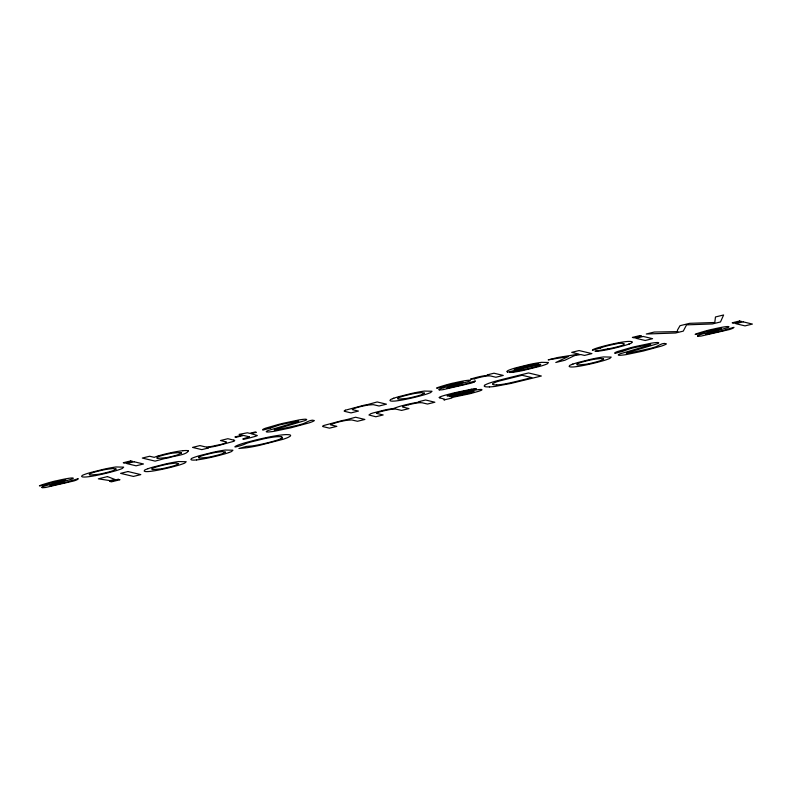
<?xml version="1.0" encoding="UTF-8"?>
<svg xmlns="http://www.w3.org/2000/svg" width="792" height="792" viewBox="0 0 792 792"><rect width="100%" height="100%" fill="white"/><g stroke="black" fill="none" stroke-linecap="round" stroke-linejoin="round"><path stroke-width="1.19" d="M462.825 382.14L462.429 382.348A7.158 0.673 -12.8 0 1 459.984 383.15L459.875 383.189A30.047 2.831 -12.8 0 1 458.984 383.437L443.688 387.714M376.645 413.077L376.784 413.375A41.55 3.911 -12.8 0 0 377.329 413.553L383.17 414.949L375.824 416.76L368.923 414.998L370.587 413.81A11.326 1.069 -12.8 0 1 373.161 412.949L383.843 410.226A15.058 1.416 -12.8 0 1 387.704 409.424L394.871 408.246M282.041 438.065L281.101 438.639M600.554 347.975L592.396 350.312L593.02 349.618A15.899 1.495 -12.8 0 1 599.277 347.332L605.128 345.748A27.185 2.554 -12.8 0 1 607.553 345.154A22.433 2.109 -12.8 0 1 617.829 342.887A17.107 1.614 -12.8 0 1 625.729 341.639L626.63 341.55M474.151 382.011L475.388 380.942L467.211 383.328A9.256 0.871 -12.8 0 1 466.379 383.675A9.049 0.851 -12.8 0 1 464.518 384.308L448.163 388.021A5.92 0.554 -12.8 0 1 447.44 388.07A6.118 0.574 -12.8 0 1 446.896 388.001L468.686 381.427A10.543 0.99 -12.8 0 0 469.735 380.982L469.963 380.853A11.355 1.069 -12.8 0 0 470.339 380.388L469.715 380.229A11.642 1.099 -12.8 0 0 467.627 380.338A12.632 1.188 -12.8 0 0 463.112 381.021L459.469 381.744A23.8 2.237 -12.8 0 0 457.954 382.061A22.265 2.099 -12.8 0 0 453.905 382.982C451.292 383.12 423.324 391.545 444.144 386.615A8.108 0.762 -12.8 0 1 445.629 385.853A7.593 0.713 -12.8 0 1 447.005 385.407L462.865 382.031M65.419 480.061L65.489 480.021A7.158 0.673 -12.8 0 1 62.895 480.892M345.352 410.216L363.855 405.276A15.335 1.445 -12.8 0 1 367.617 404.563L377.17 401.96L386.447 404.177L379.061 405.999L373.25 404.663L368.151 405.049A12.642 1.188 -12.8 0 0 360.538 406.623A14.701 1.386 -12.8 0 0 359.004 406.989L353.123 408.712L352.311 409.573A38.976 3.663 -12.8 0 0 352.787 409.731L358.43 411.078L351.044 412.899L344.857 411.404A47.886 4.505 -12.8 0 1 344.282 411.177L344.263 411.147A11.227 1.059 -12.8 0 1 344.213 411.028A15.147 1.426 -12.8 0 1 345.312 410.226M233.521 441.392L217.196 445.866A15.761 1.485 -12.8 0 1 212.345 446.846L207.059 447.678L208.425 448.005L201.811 449.628L192.535 447.411L199.921 445.589L204.89 446.777A47.114 4.435 -12.8 0 0 205.356 446.876L207.692 446.935A10.157 0.96 -12.8 0 0 213.028 446.134C216.859 444.946 224.68 444.49 226.463 442.005A72.805 6.851 -12.8 0 0 226.156 441.906L220.473 440.53L227.858 438.709L233.848 440.154M629.729 343.797L628.61 344.213M392.575 398.673L393.753 398.237M571.755 364.528L572.933 364.092M472.765 392.169L472.547 392.248A6.92 0.653 -12.8 0 1 471.478 392.604L452.46 396.673A8.781 0.822 -12.8 0 1 452.044 396.713L449.123 396.455L452.232 395.792M147.946 468.706L146.758 469.141A19.364 1.822 -12.8 0 0 144.629 470.092C142.372 472.24 148.589 471.547 149.866 471.428A19.048 1.792 -12.8 0 0 158.133 470.131A22.661 2.128 -12.8 0 0 169.181 467.726A27.74 2.614 -12.8 0 0 172.112 466.993L177.853 465.439A19.097 1.802 -12.8 0 0 182.269 464.043L183.437 463.607A18.295 1.723 -12.8 0 0 184.843 463.013L186.229 461.706L178.576 461.548A17.949 1.693 -12.8 0 0 174.933 462.102A20.503 1.93 -12.8 0 0 166.053 463.855L153.202 467.062A19.414 1.832 -12.8 0 0 147.946 468.706M228.997 452.539L230.175 452.103A18.295 1.723 -12.8 0 0 231.581 451.509L232.967 450.202L225.314 450.044A17.949 1.693 -12.8 0 0 221.661 450.599A20.503 1.93 -12.8 0 0 212.791 452.351L199.93 455.558A19.414 1.832 -12.8 0 0 194.674 457.202L193.495 457.637A19.364 1.822 -12.8 0 0 191.367 458.588C189.021 460.726 195.376 460.053 196.594 459.924M537.629 366.181L538.788 365.765A12.811 1.208 -12.8 0 0 539.708 365.379L540.728 364.33L507.632 372.131M624.353 345.569L618.76 347.094A26.562 2.505 -12.8 0 1 615.711 347.846L611.424 348.846A17.879 1.683 -12.8 0 1 598.554 351.103L595.049 351.282L606.306 349.153A9.544 0.901 -12.8 0 0 607.553 348.955M62.924 480.892L62.786 480.932A30.047 2.831 -12.8 0 1 61.895 481.18L46.599 485.456A11.84 1.119 -12.8 0 0 42.521 486.862M399.019 396.594L411.87 393.386A20.503 1.93 -12.8 0 1 420.75 391.634A17.949 1.693 -12.8 0 1 424.393 391.08L432.046 391.238L430.66 392.545A18.295 1.723 -12.8 0 1 429.254 393.139L428.076 393.575A19.097 1.802 -12.8 0 1 423.671 394.97L417.919 396.525A27.74 2.614 -12.8 0 1 414.998 397.257A22.661 2.128 -12.8 0 1 403.94 399.673A19.048 1.792 -12.8 0 1 395.653 400.97C394.436 401.089 388.1 401.762 390.446 399.623A19.364 1.822 -12.8 0 1 398.901 396.634M578.19 362.449L591.05 359.241A20.503 1.93 -12.8 0 1 599.93 357.489A17.949 1.693 -12.8 0 1 603.573 356.935L611.226 357.093L609.84 358.4A18.295 1.723 -12.8 0 1 608.434 358.994L607.256 359.429A19.097 1.802 -12.8 0 1 602.851 360.825L597.099 362.38A27.74 2.614 -12.8 0 1 594.178 363.112A22.661 2.128 -12.8 0 1 583.12 365.528A19.048 1.792 -12.8 0 1 574.834 366.825C573.616 366.934 567.28 367.617 569.626 365.478A19.364 1.822 -12.8 0 1 578.081 362.488M476.2 388.832L464.845 391.109A6.752 0.634 -12.8 0 0 463.765 391.298L457.321 392.723A27.829 2.623 -12.8 0 0 455.37 393.198L447.094 395.891L458.33 393.812A151.906 14.296 -12.8 0 0 461.607 393.05L464.666 392.337A40.055 3.772 -12.8 0 1 468.409 391.486A18.939 1.782 -12.8 0 1 474.24 390.298A12.83 1.208 -12.8 0 1 479.19 389.555M243.292 438.748L249.421 436.877M243.045 438.798L243.114 439.451A28.67 2.693 -12.8 0 0 249.817 437.877L254.796 436.511A7.663 0.723 -12.8 0 0 257.192 435.61A5.455 0.515 -12.8 0 0 257.291 435.491L250.915 433.63L256.331 432.303L255.103 432.006L249.688 433.343L247.391 432.788L239.105 434.372L242.342 435.145L234.917 436.976L236.145 437.273L243.57 435.442L248.995 436.738A33.076 3.109 -12.8 0 1 249.421 436.877M452.955 395.634L458.806 394.307A114.147 10.742 -12.8 0 0 461.776 393.624A47.302 4.455 -12.8 0 1 466.617 392.525L467.983 392.228A6.881 0.643 -12.8 0 1 472.903 392.149M452.024 397.445L468.874 393.951A28.591 2.693 -12.8 0 0 471.151 393.386L478.398 391.367A12.019 1.129 -12.8 0 0 479.704 390.921L480.724 390.535A11.731 1.109 -12.8 0 0 481.962 389.773L481.882 389.605A12.979 1.218 -12.8 0 0 479.239 389.545M471.359 389.248L454.38 392.812A41.095 3.871 -12.8 0 0 449.836 393.951L444.896 395.277A18.186 1.713 -12.8 0 0 442.768 395.921L441.431 396.356A8.633 0.812 -12.8 0 0 440.471 396.713A12.444 1.168 -12.8 0 0 439.303 397.525M182.734 450.717L183.586 450.648M474.606 378.833L470.606 379.101A15.513 1.455 -12.8 0 1 477.655 377.111A8.752 0.822 -12.8 0 1 482.744 376.022L488.743 375.18L487.337 374.844L493.98 373.21L503.267 375.428L495.881 377.249L491.02 376.081A30.423 2.861 -12.8 0 0 487.991 375.933A7.999 0.752 -12.8 0 0 479.655 377.398A11.167 1.049 -12.8 0 0 474.646 378.823M677.744 331.61L654.291 332.036L646.282 334.006L675.596 333.006L683.268 331.125L686.565 324.859L712.354 323.958L720.482 321.958L723.631 314.968L715.463 316.978L714.79 322.493L689.614 323.334L680.011 325.7L677.883 329.373A170.409 16.038 -12.8 0 0 677.685 331.62M65.776 479.774L49.916 483.15A7.593 0.713 -12.8 0 0 48.55 483.595A8.108 0.762 -12.8 0 0 47.065 484.358C26.255 489.288 54.163 480.863 56.816 480.724A22.265 2.099 -12.8 0 1 60.865 479.803A23.8 2.237 -12.8 0 1 62.37 479.487L66.023 478.764A12.632 1.188 -12.8 0 1 70.537 478.081A11.642 1.099 -12.8 0 1 72.626 477.972L73.25 478.13A11.355 1.069 -12.8 0 1 72.874 478.596L72.636 478.724A10.543 0.99 -12.8 0 1 71.597 479.17L49.807 485.743A6.118 0.574 -12.8 0 0 50.342 485.813A5.92 0.554 -12.8 0 0 51.074 485.763L67.419 482.051A9.049 0.851 -12.8 0 0 69.29 481.417A9.256 0.871 -12.8 0 0 70.112 481.071L78.289 478.695L77.062 479.754A14.543 1.366 -12.8 0 1 74.844 480.625A13.484 1.267 -12.8 0 1 73.834 480.952L45.778 487.436A13.236 1.247 -12.8 0 1 42.105 487.625M439.867 397.851L444.728 399.257A17.335 1.633 -12.8 0 1 443.965 399.98L451.688 398.079A16.681 1.574 -12.8 0 0 451.975 397.455M507.553 372.111L506.751 371.537L507.801 370.656A19.077 1.792 -12.8 0 1 509.523 369.894L511.286 369.25A18.562 1.742 -12.8 0 1 515.74 367.864L530.036 364.35A19.008 1.792 -12.8 0 1 535.837 363.221L538.52 362.776A19.493 1.832 -12.8 0 1 541.708 362.33L548.43 362.488L547.49 363.696A18.968 1.782 -12.8 0 1 545.737 364.468A19.345 1.822 -12.8 0 1 544.569 364.894A18.78 1.772 -12.8 0 1 540.936 366.062L523.086 370.498A17.681 1.663 -12.8 0 1 518.562 371.379A18.315 1.723 -12.8 0 1 512.444 372.29L509.672 372.497L521.482 370.072A10.484 0.99 -12.8 0 0 523.522 369.725A12.573 1.188 -12.8 0 0 531.779 367.864L533.056 367.547A12.375 1.168 -12.8 0 0 537.639 366.181M493.079 384.615L492.565 383.655L496.238 381.982A13.791 1.297 -12.8 0 1 499.405 380.982L522.077 375.269L531.868 377.616L519.027 380.774A50.322 4.732 -12.8 0 1 514.265 381.922L509.454 383.011A14.365 1.356 -12.8 0 1 503.356 384.199A21.146 1.99 -12.8 0 1 496.871 384.872M188.446 450.757C186.615 455.182 173.755 455.776 168.696 457.796A13.306 1.247 -12.8 0 1 164.498 458.598L155.123 461.122L142.312 458.053L149.648 456.251L154.252 457.35A15.553 1.465 -12.8 0 1 158.341 455.895M631.858 341.679L632.382 342.293L631.076 343.223A18.226 1.713 -12.8 0 1 624.442 345.54M721.433 328.343L705.583 331.719A7.593 0.713 -12.8 0 0 704.217 332.165M234.62 440.52L234.59 440.471A45.55 4.287 -12.8 0 0 233.818 440.154M439.243 397.534L439.322 397.633A47.411 4.465 -12.8 0 0 439.877 397.851M228.997 452.539A19.097 1.802 -12.8 0 1 224.591 453.935L218.84 455.489A27.74 2.614 -12.8 0 1 215.919 456.222A22.661 2.128 -12.8 0 1 204.861 458.637A19.048 1.792 -12.8 0 1 196.574 459.934M267.973 442.708A23.037 2.168 -12.8 0 1 265.647 443.272L262.449 444.005A17.117 1.614 -12.8 0 1 255.143 445.46A16.493 1.554 -12.8 0 1 251.955 445.965L246.431 446.421L238.907 448.49L246.639 447.747A23.77 2.237 -12.8 0 0 250.153 447.193A24.126 2.267 -12.8 0 0 259.142 445.45L283.061 439.283A24.473 2.307 -12.8 0 0 288.189 437.372L289.892 436.422A43.273 4.069 -12.8 0 0 289.832 434.877A49.421 4.653 -12.8 0 0 289.09 434.709L286.417 434.59A31.71 2.98 -12.8 0 0 281.269 435.006A25.839 2.435 -12.8 0 0 270.092 436.828A31.997 3.01 -12.8 0 0 253.618 440.52L245.777 442.589A23.235 2.188 -12.8 0 0 236.125 445.945C230.769 448.717 243.817 445.025 246.163 443.441A13.563 1.277 -12.8 0 1 246.956 443.164A14.899 1.406 -12.8 0 1 250.975 441.946L263.637 438.857A17.652 1.663 -12.8 0 1 268.637 437.867A18.77 1.762 -12.8 0 1 277.071 436.709A37.858 3.564 -12.8 0 1 281.427 436.828M267.983 442.708A20.75 1.95 -12.8 0 0 276.923 440.213A16.711 1.574 -12.8 0 0 281.101 438.639M281.299 436.867A39.293 3.693 -12.8 0 1 282.18 438.035M408.563 404.752A11.425 1.079 -12.8 0 1 414.681 403.415A10.286 0.97 -12.8 0 1 419.948 402.702L421.997 402.762A52.183 4.91 -12.8 0 1 422.661 402.89L427.482 404.039L434.867 402.227L425.581 400L418.978 401.633L420.285 401.94A16.474 1.554 -12.8 0 0 413.721 403.019A16.345 1.534 -12.8 0 0 406.108 404.702A22.384 2.109 -12.8 0 0 404.375 405.128L400.802 406.068A11.682 1.099 -12.8 0 0 394.812 408.266M408.563 404.752A13.018 1.228 -12.8 0 0 407.583 404.999L404.534 405.841A5.692 0.535 -12.8 0 0 403.178 406.336L402.514 406.969L408.979 408.593L401.593 410.414L395.584 409.028L391.08 409.375A10.672 1 -12.8 0 0 385.031 410.563L382.793 411.097A7.643 0.723 -12.8 0 0 376.358 413.137M471.448 389.218A19.345 1.822 -12.8 0 1 476.091 388.852M496.643 384.932A42.431 3.99 -12.8 0 1 493.218 384.585M489.406 386.912A31.64 2.98 -12.8 0 0 495.218 386.387L510.88 383.437L541.342 376.012L528.531 372.953L507.811 378.051A91.268 8.593 -12.8 0 0 503.039 379.239L497.732 380.606A21.948 2.069 -12.8 0 0 489.308 383.13A26.027 2.445 -12.8 0 0 484.486 385.387M489.545 386.872A44.362 4.178 -12.8 0 1 484.635 385.358M697.762 336.184A13.236 1.247 -12.8 0 0 701.455 335.996L729.501 329.522A13.484 1.267 -12.8 0 0 730.501 329.185A14.543 1.366 -12.8 0 0 732.719 328.324L733.976 327.343L725.779 329.64A9.256 0.871 -12.8 0 1 724.947 329.987A9.049 0.851 -12.8 0 1 723.086 330.611L706.741 334.333A5.92 0.554 -12.8 0 1 706.009 334.382A6.118 0.574 -12.8 0 1 705.474 334.303L727.264 327.73A10.543 0.99 -12.8 0 0 728.303 327.284L728.541 327.165A11.355 1.069 -12.8 0 0 728.907 326.7L728.293 326.542A11.642 1.099 -12.8 0 0 726.195 326.641A12.632 1.188 -12.8 0 0 721.69 327.324L718.037 328.056A23.8 2.237 -12.8 0 0 716.532 328.373A22.265 2.099 -12.8 0 0 712.483 329.294C709.682 329.512 682.189 337.709 702.712 332.927A8.108 0.762 -12.8 0 1 704.197 332.165M697.891 336.154A11.702 1.099 -12.8 0 1 698.118 335.442M698.188 335.432A11.84 1.119 -12.8 0 1 702.276 334.026L717.552 329.749A30.047 2.831 -12.8 0 0 718.453 329.502L718.591 329.452A7.158 0.673 -12.8 0 0 721.067 328.65M42.224 487.585A11.702 1.099 -12.8 0 1 42.461 486.872M95.594 475.566A22.661 2.128 -12.8 0 0 106.653 473.151A27.74 2.614 -12.8 0 0 109.583 472.428L115.325 470.874A19.097 1.802 -12.8 0 0 119.74 469.468L120.909 469.042A18.295 1.723 -12.8 0 0 122.314 468.448L123.701 467.141L116.048 466.973A17.949 1.693 -12.8 0 0 112.405 467.527A20.503 1.93 -12.8 0 0 103.524 469.29L90.674 472.497A19.414 1.832 -12.8 0 0 85.417 474.141L84.229 474.576A19.364 1.822 -12.8 0 0 82.101 475.527C79.754 477.665 86.12 476.982 87.338 476.863A19.048 1.792 -12.8 0 0 95.604 475.566M158.291 455.905A15.484 1.455 -12.8 0 1 165.003 454.083A18.671 1.752 -12.8 0 1 175.963 451.707A17.84 1.683 -12.8 0 1 182.704 450.727M183.665 450.618A33.284 3.128 -12.8 0 1 188.367 450.777M234.561 440.54A15.127 1.426 -12.8 0 1 233.581 441.382M474.151 382.011A14.543 1.366 -12.8 0 1 471.933 382.882A13.484 1.267 -12.8 0 1 470.933 383.209L442.877 389.684A13.236 1.247 -12.8 0 1 439.194 389.872M439.322 389.842A11.702 1.099 -12.8 0 1 439.55 389.129A11.84 1.119 -12.8 0 1 443.708 387.714M607.543 348.955A10.563 0.99 -12.8 0 0 613.265 347.807L614.839 347.44A14.642 1.376 -12.8 0 0 616.691 346.975L618.483 346.5A11.078 1.04 -12.8 0 0 622.274 345.332C628.789 342.857 617.998 342.936 616.107 343.946A11.583 1.089 -12.8 0 0 611.226 344.916L607.86 345.698A10.078 0.95 -12.8 0 0 600.445 347.995M626.759 341.51A33.185 3.119 -12.8 0 1 631.699 341.718M330.512 424.601L330.729 424.849A38.976 3.663 -12.8 0 0 331.204 424.997L336.848 426.353L329.462 428.165L323.275 426.68A47.886 4.505 -12.8 0 1 322.7 426.442L322.651 426.393A11.227 1.059 -12.8 0 1 322.631 426.294A15.147 1.426 -12.8 0 1 323.73 425.502L342.273 420.552A15.335 1.445 -12.8 0 1 346.035 419.829L355.588 417.236L364.865 419.453L357.479 421.275L351.668 419.938L346.569 420.324A12.642 1.188 -12.8 0 0 338.946 421.888A14.701 1.386 -12.8 0 0 337.422 422.265L330.521 424.562M181.398 452.994L177.101 455.053A10.415 0.98 -12.8 0 1 172.973 456.202A11.801 1.109 -12.8 0 1 171.181 456.637A10.484 0.99 -12.8 0 1 166.567 457.618L157.578 458.439A43.59 4.099 -12.8 0 1 156.945 458.271L157.004 457.37L160.261 456.053A10.563 0.99 -12.8 0 1 163.795 455.024L167.419 454.133A10.306 0.97 -12.8 0 1 172.012 453.182L180.19 452.489A43.006 4.049 -12.8 0 1 180.893 452.638L181.398 452.994M116.058 469.072L112.82 470.765A11.91 1.119 -12.8 0 1 108.672 472.002L103.386 473.309A11.84 1.119 -12.8 0 1 98.366 474.329L90.159 475.052A38.402 3.613 -12.8 0 1 89.466 474.903L89.268 474.17L92.288 472.854A11.88 1.119 -12.8 0 1 96.406 471.626L98.297 471.141A14.781 1.386 -12.8 0 1 100.336 470.636L101.673 470.329A11.93 1.119 -12.8 0 1 106.712 469.31L113.276 468.498L116.058 469.072M178.586 463.647L175.349 465.34A11.91 1.119 -12.8 0 1 171.201 466.577L165.914 467.874A11.84 1.119 -12.8 0 1 160.895 468.894L152.688 469.616A38.402 3.613 -12.8 0 1 151.995 469.468L151.797 468.735L154.816 467.428A11.88 1.119 -12.8 0 1 158.935 466.191L160.825 465.706A14.781 1.386 -12.8 0 1 162.865 465.211L164.201 464.894A11.93 1.119 -12.8 0 1 169.24 463.874L175.804 463.063L178.586 463.647M225.324 452.143L222.087 453.836A11.91 1.119 -12.8 0 1 217.929 455.073L212.642 456.37A11.84 1.119 -12.8 0 1 207.623 457.39L199.426 458.113A38.402 3.613 -12.8 0 1 198.723 457.964L198.535 457.232L201.544 455.925A11.88 1.119 -12.8 0 1 205.663 454.687L207.563 454.202A14.781 1.386 -12.8 0 1 209.603 453.707L210.939 453.39A11.93 1.119 -12.8 0 1 215.978 452.371L222.532 451.559L225.324 452.143M424.403 393.178L421.166 394.871A11.91 1.119 -12.8 0 1 417.018 396.109L411.731 397.406A11.84 1.119 -12.8 0 1 406.702 398.425L398.505 399.148A38.402 3.613 -12.8 0 1 397.812 399.01L397.614 398.267L400.633 396.96A11.88 1.119 -12.8 0 1 404.752 395.733L406.642 395.238A14.781 1.386 -12.8 0 1 408.682 394.743L410.018 394.436A11.93 1.119 -12.8 0 1 415.058 393.406L421.611 392.604L424.403 393.178M603.583 359.033L600.346 360.726A11.91 1.119 -12.8 0 1 596.188 361.964L590.901 363.261A11.84 1.119 -12.8 0 1 585.882 364.28L577.685 365.003A38.402 3.613 -12.8 0 1 576.982 364.855L576.794 364.122L579.803 362.815A11.88 1.119 -12.8 0 1 583.922 361.588L585.823 361.093A14.781 1.386 -12.8 0 1 587.862 360.598L589.198 360.291A11.93 1.119 -12.8 0 1 594.238 359.261L600.791 358.449L603.583 359.033M270.527 428.026L262.855 430.135L262.627 429.67A18.454 1.732 -12.8 0 1 263.37 429.145L263.786 428.927A16.672 1.564 -12.8 0 1 265.577 428.195L278.418 424.462A39.699 3.732 -12.8 0 1 283.14 423.284L299.089 419.918A15.295 1.435 -12.8 0 1 301.94 419.493L304.168 419.255A15.682 1.475 -12.8 0 1 306.058 419.245L306.682 419.512A14.038 1.317 -12.8 0 1 306.138 420.027A14.107 1.327 -12.8 0 1 304.969 420.572L274.765 429.531A7.95 0.752 -12.8 0 0 274.25 429.907L274.616 430.096A8.801 0.832 -12.8 0 0 275.814 430.066L298.465 425.106A21.038 1.98 -12.8 0 0 301.307 424.274C305.663 423.463 310.454 418.859 314.325 420.532A20.612 1.94 -12.8 0 1 313.493 421.136A20.929 1.97 -12.8 0 1 312.444 421.641A19.562 1.841 -12.8 0 1 309.236 422.829L291.11 427.749L274.329 431.264A17.493 1.643 -12.8 0 1 271.31 431.699L268.943 431.947A16.681 1.574 -12.8 0 1 266.934 431.967A18.137 1.703 -12.8 0 1 266.29 431.759L266.29 431.531A14.998 1.416 -12.8 0 1 267.32 430.868A14.741 1.386 -12.8 0 1 268.359 430.422L298.129 421.69A6.861 0.643 -12.8 0 0 298.703 421.344L298.307 421.116A7.663 0.723 -12.8 0 0 296.99 421.176L279.586 424.908L270.527 428.026M622.571 351.331L614.899 353.44L614.671 352.975A18.454 1.732 -12.8 0 1 615.414 352.44L615.829 352.232A16.672 1.564 -12.8 0 1 617.611 351.5L630.462 347.767A39.699 3.732 -12.8 0 1 635.184 346.589L651.133 343.213A15.295 1.435 -12.8 0 1 653.974 342.797L656.202 342.56A15.682 1.475 -12.8 0 1 658.093 342.55L658.716 342.817A14.038 1.317 -12.8 0 1 658.172 343.332A14.107 1.327 -12.8 0 1 657.014 343.867L626.809 352.836A7.95 0.752 -12.8 0 0 626.284 353.212L626.66 353.4A8.801 0.832 -12.8 0 0 627.858 353.371L650.499 348.411A21.038 1.98 -12.8 0 0 653.341 347.579C657.885 346.748 662.221 341.995 666.369 343.827A20.612 1.94 -12.8 0 1 665.537 344.441A20.929 1.97 -12.8 0 1 664.488 344.946A19.562 1.841 -12.8 0 1 661.28 346.134L643.154 351.054L626.373 354.568A17.493 1.643 -12.8 0 1 623.353 355.004L620.977 355.252A16.681 1.574 -12.8 0 1 618.968 355.271A18.137 1.703 -12.8 0 1 618.334 355.063L618.324 354.836A14.998 1.416 -12.8 0 1 619.354 354.173A14.741 1.386 -12.8 0 1 620.403 353.727L650.173 344.995A6.861 0.643 -12.8 0 0 650.747 344.649L650.341 344.421A7.663 0.723 -12.8 0 0 649.024 344.48L631.62 348.213L622.571 351.331M514.295 369.636L538.808 363.993L536.917 363.983A12.88 1.208 -12.8 0 0 533.551 364.389A13.286 1.247 -12.8 0 0 532.501 364.558A12.127 1.138 -12.8 0 0 526.234 365.815L525.007 366.102A15.216 1.435 -12.8 0 0 523.057 366.577L520.522 367.24A11.415 1.079 -12.8 0 0 516.998 368.32L514.295 369.636M574.547 355.578L564.894 360.261L555.786 362.498L568.29 356.588L548.183 359.865L557.746 357.509L579.001 354.113L571.695 352.361L579.081 350.549L591.891 353.608L584.506 355.43L580.823 354.549L574.547 355.578M130.66 460.924L123.275 462.746L125.077 463.181L132.462 461.36L130.66 460.924M639.758 335.61L632.372 337.432L634.184 337.857L641.569 336.046L639.758 335.61M134.185 461.776L126.799 463.587L136.085 465.815L143.471 463.993L134.185 461.776M643.292 336.452L635.907 338.273L645.193 340.491L652.578 338.679L643.292 336.452M107.474 476.596L98.327 478.843L110.088 480.625L114.85 479.447L107.474 476.596M127.987 471.537L120.602 473.359L133.412 476.428L140.798 474.606L127.987 471.537M739.589 320.998L732.204 322.809L734.016 323.245L741.401 321.433L739.589 320.998M743.114 321.839L735.728 323.661L745.015 325.878L752.4 324.067L743.114 321.839M118.166 479.308L109.672 481.397L111.464 481.833L119.958 479.734L118.166 479.308"/></g></svg>
